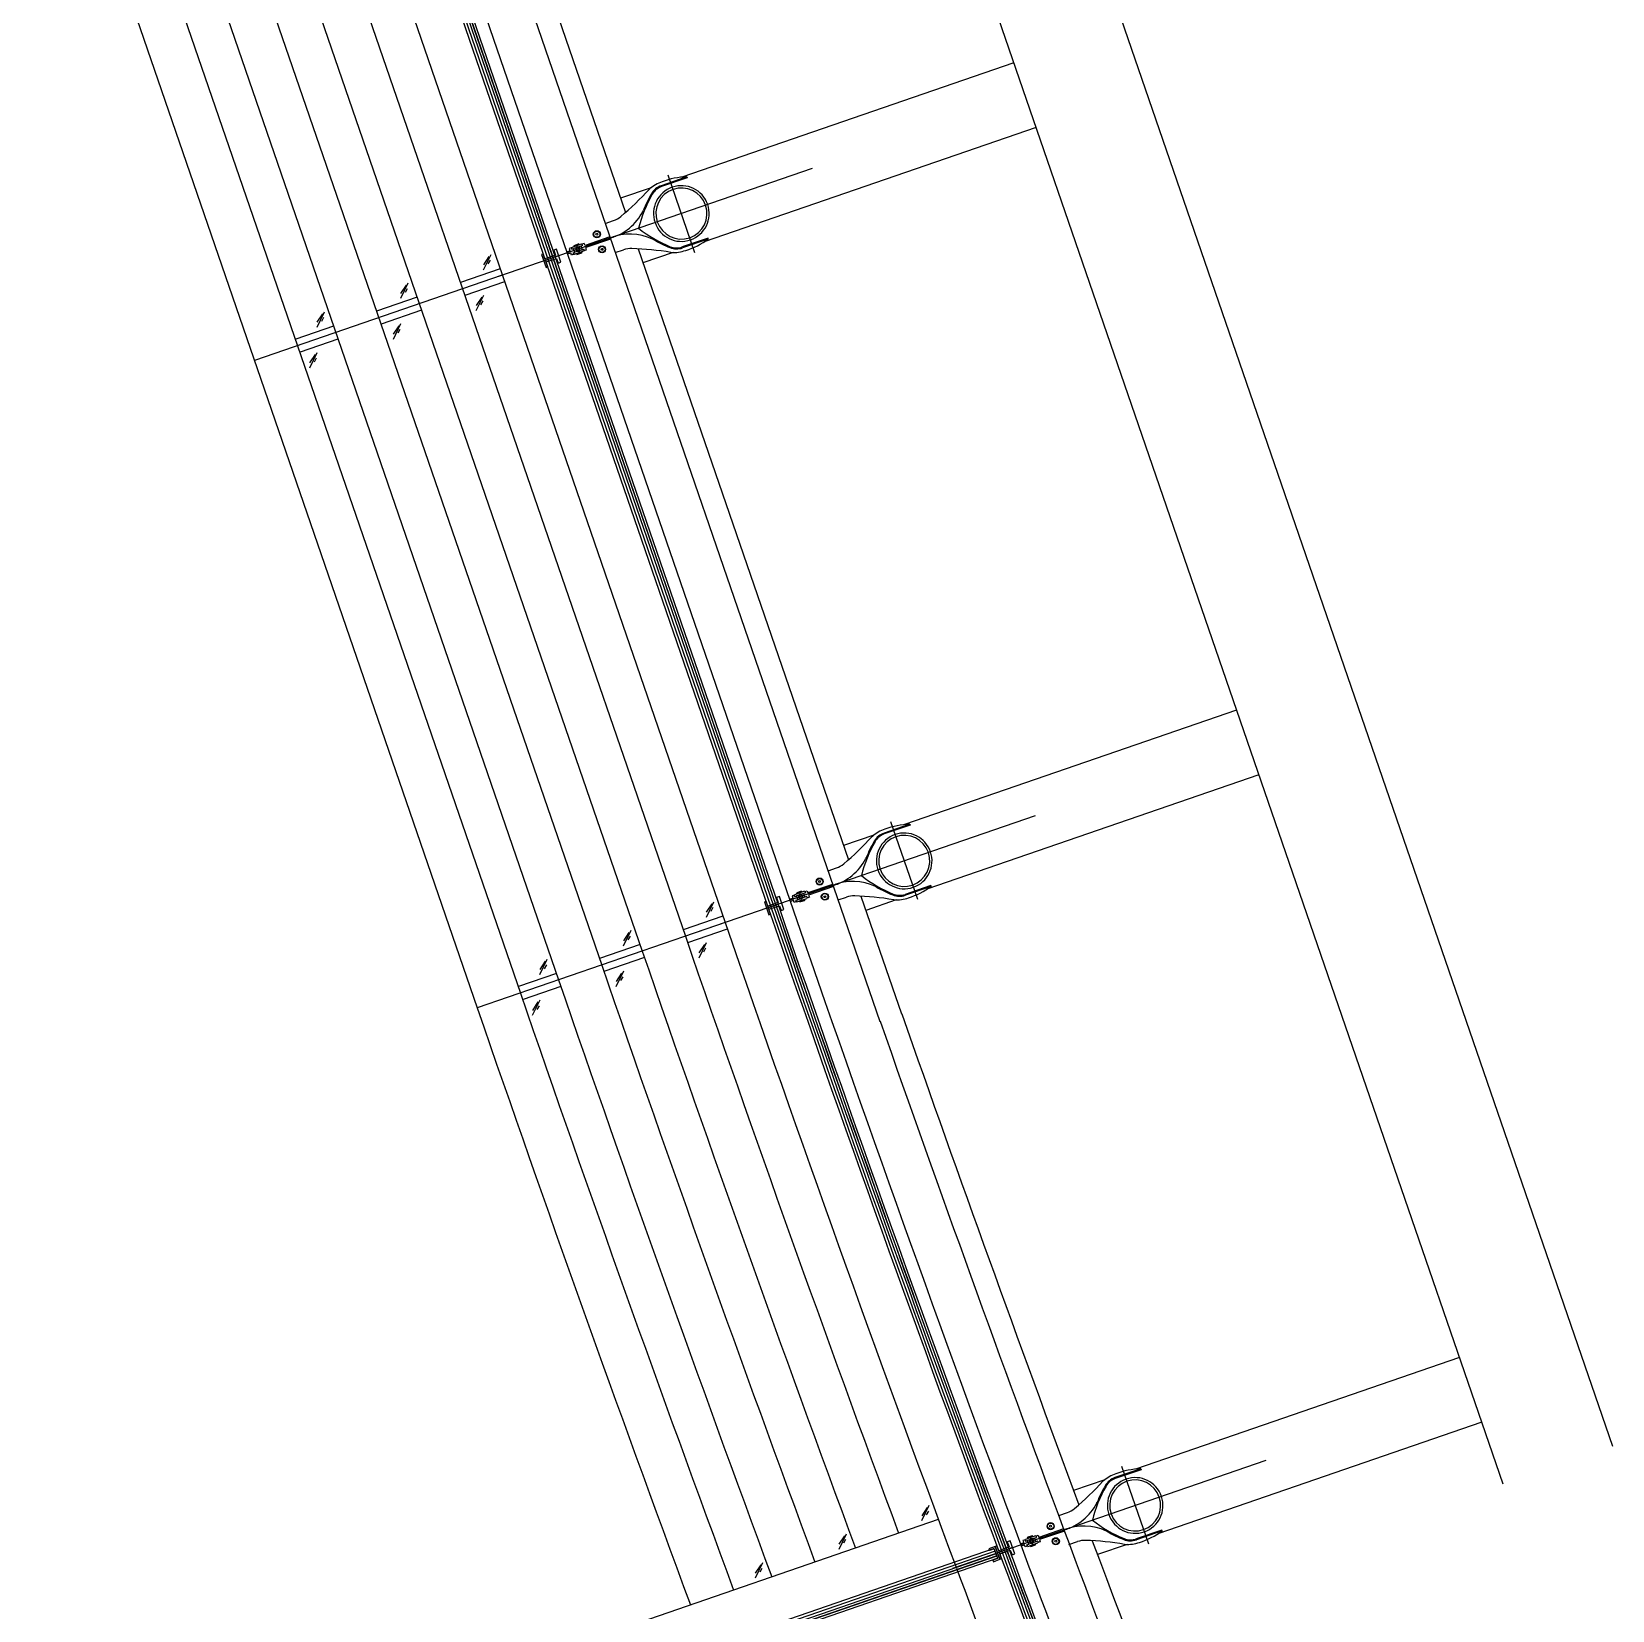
# Model space of a CAD drawing. Extents: x 809487 to 809680, y 818779 to 819225.
# Drawn here: x 809519.67 to 809526.6, y 818985.61 to 818992.53 of the extents above; entities that cross this region are included whole.
import ezdxf

# ---------------------------------------------------------------- set-up
doc = ezdxf.new("R2010")
doc.units = 0
for name, color, linetype in [('MAJ214__', 7, 'Continuous'), ('MAJ270__', 7, 'Continuous'), ('MAJ292__', 7, 'Continuous')]:
    doc.layers.add(name, color=color, linetype=linetype)

msp = doc.modelspace()

# ---------------------------------------------------------------- linework, layer by layer
at = {"layer": 'MAJ214__'}
for p, q in [((809521.0378, 818994.3969), (809522.9912, 818988.7238)), ((809522.202, 818991.6302), (809522.0933, 818991.5928)), ((809522.2053, 818991.6208), (809522.0966, 818991.5834)), ((809522.0129, 818991.5651), (809522.0271, 818991.57)), ((809522.0162, 818991.5557), (809522.0304, 818991.5606)), ((809522.0343, 818991.5831), (809522.0239, 818991.5795)), ((809522.0239, 818991.5795), (809522.0271, 818991.57)), ((809522.0336, 818991.5511), (809522.0304, 818991.5606)), ((809522.0441, 818991.5547), (809522.0336, 818991.5511)), ((809522.0346, 818991.5845), (809522.0785, 818991.5996)), ((809522.0359, 818991.577), (809522.0435, 818991.5796)), ((809522.0743, 818991.5902), (809522.0435, 818991.5796)), ((809522.0661, 818991.5996), (809522.0444, 818991.5921)), ((809522.045, 818991.5934), (809522.0444, 818991.5921)), ((809522.0444, 818991.5921), (809522.0454, 818991.5893)), ((809522.045, 818991.5934), (809522.0649, 818991.6002)), ((809522.0671, 818991.5967), (809522.0454, 818991.5893)), ((809522.0477, 818991.5901), (809522.0474, 818991.5894)), ((809522.0476, 818991.589), (809522.0474, 818991.5894)), ((809522.08, 818991.5737), (809522.0492, 818991.5631)), ((809522.0566, 818991.5566), (809522.0783, 818991.5641)), ((809522.0566, 818991.5566), (809522.0576, 818991.5538)), ((809522.0576, 818991.5538), (809522.0793, 818991.5613)), ((809522.0588, 818991.5532), (809522.0576, 818991.5538)), ((809522.0585, 818991.5573), (809522.0582, 818991.5582)), ((809522.0787, 818991.56), (809522.0588, 818991.5532)), ((809522.0647, 818991.5959), (809522.0654, 818991.5956)), ((809522.0649, 818991.6002), (809522.0661, 818991.5996)), ((809522.0655, 818991.5951), (809522.0654, 818991.5956)), ((809522.0661, 818991.5996), (809522.0671, 818991.5967)), ((809522.0821, 818991.5929), (809522.0745, 818991.5903)), ((809522.0764, 818991.5635), (809522.0761, 818991.5644)), ((809522.0783, 818991.5641), (809522.0793, 818991.5613)), ((809522.0787, 818991.56), (809522.0793, 818991.5613)), ((809522.09, 818991.6023), (809522.0796, 818991.5987)), ((809522.0802, 818991.5737), (809522.0878, 818991.5764)), ((809522.0894, 818991.5703), (809522.0998, 818991.5739)), ((809522.0933, 818991.5928), (809522.09, 818991.6023)), ((809522.0998, 818991.5739), (809522.0966, 818991.5834)), ((809523.0211, 818988.7555), (809523.0428, 818988.763)), ((809523.0415, 818988.7636), (809523.0217, 818988.7568)), ((809523.0415, 818988.7636), (809523.0428, 818988.763)), ((809523.0438, 818988.7602), (809523.0428, 818988.763)), ((809523.0563, 818988.7621), (809523.0667, 818988.7657)), ((809523.0667, 818988.7657), (809523.07, 818988.7562)), ((809523.1787, 818988.7937), (809523.07, 818988.7562)), ((809523.182, 818988.7842), (809523.0732, 818988.7468)), ((809522.9896, 818988.7286), (809523.0038, 818988.7335)), ((809522.9929, 818988.7191), (809523.0071, 818988.724)), ((809523.011, 818988.7465), (809523.0006, 818988.7429)), ((809523.0006, 818988.7429), (809523.0038, 818988.7335)), ((809523.0103, 818988.7146), (809523.0071, 818988.724)), ((809523.0207, 818988.7181), (809523.0103, 818988.7146)), ((809523.0183, 818988.7239), (809523.0259, 818988.7265)), ((809523.051, 818988.7537), (809523.0202, 818988.7431)), ((809523.0217, 818988.7568), (809523.0211, 818988.7555)), ((809523.022, 818988.7527), (809523.0211, 818988.7555)), ((809523.0218, 818988.7172), (809523.0658, 818988.7323)), ((809523.022, 818988.7527), (809523.0438, 818988.7602)), ((809523.0239, 818988.7533), (809523.0243, 818988.7524)), ((809523.0567, 818988.7371), (809523.0259, 818988.7265)), ((809523.055, 818988.7276), (809523.0333, 818988.7201)), ((809523.0343, 818988.7172), (809523.0333, 818988.7201)), ((809523.056, 818988.7247), (809523.0343, 818988.7172)), ((809523.0355, 818988.7166), (809523.0343, 818988.7172)), ((809523.0348, 818988.7217), (809523.035, 818988.7212)), ((809523.0356, 818988.7209), (809523.035, 818988.7212)), ((809523.0355, 818988.7166), (809523.0554, 818988.7235)), ((809523.0419, 818988.7595), (809523.0422, 818988.7586)), ((809523.0512, 818988.7537), (809523.0588, 818988.7563)), ((809523.0527, 818988.7268), (809523.053, 818988.7274)), ((809523.0528, 818988.7279), (809523.053, 818988.7274)), ((809523.056, 818988.7247), (809523.055, 818988.7276)), ((809523.0554, 818988.7235), (809523.056, 818988.7247)), ((809523.0644, 818988.7398), (809523.0569, 818988.7372)), ((809523.0765, 818988.7373), (809523.0661, 818988.7338)), ((809523.0732, 818988.7468), (809523.0765, 818988.7373)), ((809524.0233, 818985.9222), (809524.0129, 818985.9186)), ((809524.0634, 818985.9294), (809524.0326, 818985.9188)), ((809524.0334, 818985.9313), (809524.0552, 818985.9387)), ((809524.034, 818985.9325), (809524.0334, 818985.9313)), ((809524.0344, 818985.9284), (809524.0334, 818985.9313)), ((809524.0539, 818985.9394), (809524.034, 818985.9325)), ((809524.0344, 818985.9284), (809524.0562, 818985.9359)), ((809524.0363, 818985.9291), (809524.0366, 818985.9281)), ((809524.0539, 818985.9394), (809524.0552, 818985.9387)), ((809524.0543, 818985.9353), (809524.0546, 818985.9343)), ((809524.0562, 818985.9359), (809524.0552, 818985.9387)), ((809524.0635, 818985.9294), (809524.0711, 818985.9321)), ((809524.0687, 818985.9378), (809524.0791, 818985.9414)), ((809524.0791, 818985.9414), (809524.0823, 818985.932)), ((809524.1911, 818985.9694), (809524.0823, 818985.932)), ((809524.1943, 818985.96), (809524.0856, 818985.9225)), ((809524.0856, 818985.9225), (809524.0889, 818985.9131)), ((809524.002, 818985.9043), (809524.0162, 818985.9092)), ((809524.0052, 818985.8948), (809524.0194, 818985.8997)), ((809524.0129, 818985.9186), (809524.0162, 818985.9092)), ((809524.0227, 818985.8903), (809524.0194, 818985.8997)), ((809524.0331, 818985.8939), (809524.0227, 818985.8903)), ((809524.0307, 818985.8996), (809524.0383, 818985.9023)), ((809524.0342, 818985.8929), (809524.0782, 818985.9081)), ((809524.0691, 818985.9128), (809524.0383, 818985.9023)), ((809524.0674, 818985.9033), (809524.0456, 818985.8958)), ((809524.0466, 818985.893), (809524.0456, 818985.8958)), ((809524.0684, 818985.9004), (809524.0466, 818985.893)), ((809524.0479, 818985.8923), (809524.0466, 818985.893)), ((809524.0472, 818985.8974), (809524.0474, 818985.8969)), ((809524.048, 818985.8966), (809524.0474, 818985.8969)), ((809524.0479, 818985.8923), (809524.0677, 818985.8992)), ((809524.065, 818985.9025), (809524.0653, 818985.9031)), ((809524.0652, 818985.9036), (809524.0653, 818985.9031)), ((809524.0684, 818985.9004), (809524.0674, 818985.9033)), ((809524.0677, 818985.8992), (809524.0684, 818985.9004)), ((809524.0768, 818985.9155), (809524.0692, 818985.9129)), ((809524.0889, 818985.9131), (809524.0785, 818985.9095))]:
    msp.add_line(p, q, dxfattribs=at)
for points in [[(809522.5399, 818991.8937), (809522.4271, 818991.8548)], [(809522.6337, 818991.6212), (809522.5209, 818991.5824)], [(809522.0891, 818991.5689), (809522.0451, 818991.5538)], [(809523.5166, 818989.0571), (809523.4038, 818989.0183)], [(809523.0552, 818988.7631), (809523.0113, 818988.7479)], [(809523.6104, 818988.7846), (809523.4976, 818988.7458)], [(809524.5289, 818986.2329), (809524.4161, 818986.194)], [(809524.0676, 818985.9388), (809524.0236, 818985.9236)], [(809524.6228, 818985.9604), (809524.51, 818985.9215)]]:
    msp.add_lwpolyline(points, dxfattribs=at)
for centre, radius in [((809522.145, 818991.6423), 0.0155), ((809522.145, 818991.6423), 0.0135), ((809522.145, 818991.6423), 0.0042), ((809522.1678, 818991.5761), 0.0155), ((809522.1678, 818991.5761), 0.0135), ((809522.1678, 818991.5761), 0.0042), ((809523.1217, 818988.8058), 0.0155), ((809523.1217, 818988.8058), 0.0135), ((809523.1217, 818988.8058), 0.0042), ((809523.1445, 818988.7396), 0.0155), ((809523.1445, 818988.7396), 0.0135), ((809523.1445, 818988.7396), 0.0042), ((809524.134, 818985.9815), 0.0155), ((809524.134, 818985.9815), 0.0135), ((809524.134, 818985.9815), 0.0042), ((809524.1568, 818985.9153), 0.0155), ((809524.1568, 818985.9153), 0.0135), ((809524.1568, 818985.9153), 0.0042)]:
    msp.add_circle(centre, radius, dxfattribs=at)
for centre, radius, start, end in [((809522.8752, 818991.5358), 0.567, 149.96236, 158.10407), ((809522.4529, 818991.7799), 0.0792, 109, 149.96236), ((809522.1413, 818991.8476), 0.2307, 285.67731, 333.23123), ((809522.3305, 818991.7547), 0.02, 326.67541, 338.10407), ((809522.2912, 818991.4121), 0.2307, 64.76877, 112.32268), ((809522.2912, 818991.4121), 0.2307, 105.67731, 112.32268), ((809522.1413, 818991.8476), 0.2307, 285.67731, 292.32268), ((809522.3831, 818991.6018), 0.02, 59.89592, 71.32459), ((809522.6776, 818992.1097), 0.567, 239.89592, 248.03764), ((809522.0618, 818991.5767), 0.0095, 145.18264, 199.00008), ((809522.0618, 818991.5767), 0.0095, 199.00008, 252.81736), ((809522.0618, 818991.5767), 0.006, 18.99986, 199.00013), ((809522.0618, 818991.5767), 0.006, 199.00013, 18.99986), ((809522.0618, 818991.5767), 0.0109, 101.1265, 116.87349), ((809522.0618, 818991.5767), 0.0109, 281.1265, 296.87349), ((809522.0618, 818991.5767), 0.0095, 18.99991, 71.30512), ((809522.0618, 818991.5767), 0.0095, 326.69488, 18.99991), ((809522.4951, 818991.6573), 0.0792, 248.03764, 289), ((809523.8519, 818988.6992), 0.567, 149.96236, 158.10407), ((809523.4296, 818988.9434), 0.0792, 109, 149.96236), ((809523.118, 818989.011), 0.2307, 285.67731, 333.23123), ((809523.3072, 818988.9181), 0.02, 326.67541, 338.10407), ((809523.2679, 818988.5756), 0.2307, 64.76877, 112.32268), ((809523.118, 818989.011), 0.2307, 285.67731, 292.32268), ((809523.2679, 818988.5756), 0.2307, 105.67731, 112.32268), ((809523.3598, 818988.7653), 0.02, 59.89592, 71.32459), ((809523.6543, 818989.2731), 0.567, 239.89592, 248.03764), ((809636.3589, 819027.7595), 119.9, 198.999999, 200.433737), ((809523.0385, 818988.7401), 0.0095, 145.18264, 198.99991), ((809523.0385, 818988.7401), 0.0095, 198.99991, 252.81736), ((809523.0385, 818988.7401), 0.006, 19.00013, 198.99986), ((809523.0385, 818988.7401), 0.006, 198.99986, 19.00013), ((809523.0385, 818988.7401), 0.0109, 101.1265, 116.87349), ((809523.0385, 818988.7401), 0.0109, 281.1265, 296.87349), ((809523.0385, 818988.7401), 0.0095, 19.00008, 71.30512), ((809523.0385, 818988.7401), 0.0095, 326.69488, 19.00008), ((809523.4718, 818988.8207), 0.0792, 248.03764, 289), ((809524.8642, 818985.8749), 0.567, 149.96236, 158.10407), ((809524.4419, 818986.1191), 0.0792, 109, 149.96236), ((809524.1303, 818986.1867), 0.2307, 285.67731, 333.23123), ((809524.3195, 818986.0938), 0.02, 326.67541, 338.10407), ((809524.0509, 818985.9159), 0.0095, 145.18264, 198.99991), ((809524.0509, 818985.9159), 0.006, 19.00013, 198.99986), ((809524.0509, 818985.9159), 0.0109, 101.1265, 116.87349), ((809524.0509, 818985.9159), 0.0095, 19.00008, 71.30512), ((809524.2803, 818985.7513), 0.2307, 64.76877, 112.32268), ((809524.1303, 818986.1867), 0.2307, 285.67731, 292.32268), ((809524.2803, 818985.7513), 0.2307, 105.67731, 112.32268), ((809524.3722, 818985.941), 0.02, 59.89592, 71.32459), ((809524.6666, 818986.4488), 0.567, 239.89592, 248.03764), ((809524.4842, 818985.9964), 0.0792, 248.03764, 289), ((809636.3589, 819027.7595), 119.9, 200.433737, 202.000107), ((809524.0509, 818985.9159), 0.0095, 198.99991, 252.81736), ((809524.0509, 818985.9159), 0.006, 198.99986, 19.00013), ((809524.0509, 818985.9159), 0.0109, 281.1265, 296.87349), ((809524.0509, 818985.9159), 0.0095, 326.69488, 19.00008)]:
    msp.add_arc(centre, radius, start, end, dxfattribs=at)
for points, degree in [([(809522.0346, 818991.5845), (809522.0345, 818991.5845), (809522.0345, 818991.5845), (809522.0344, 818991.5844), (809522.0344, 818991.5844), (809522.0344, 818991.5843), (809522.0344, 818991.5843), (809522.0343, 818991.5842), (809522.0343, 818991.5842), (809522.0343, 818991.5841), (809522.0343, 818991.5841), (809522.0343, 818991.584), (809522.0343, 818991.5839), (809522.0343, 818991.5838), (809522.0343, 818991.5838), (809522.0343, 818991.5837)], 3), ([(809522.0343, 818991.5837), (809522.0343, 818991.5831), (809522.0343, 818991.5825), (809522.0344, 818991.5813), (809522.0344, 818991.5808), (809522.0346, 818991.5797), (809522.0347, 818991.5791), (809522.0349, 818991.5783), (809522.035, 818991.5779), (809522.0351, 818991.5776)], 3), ([(809522.0352, 818991.5774), (809522.0352, 818991.5774), (809522.0352, 818991.5774), (809522.0351, 818991.5775), (809522.0351, 818991.5775), (809522.0351, 818991.5775), (809522.0351, 818991.5776), (809522.0351, 818991.5776)], 3), ([(809522.0352, 818991.5774), (809522.0352, 818991.5774), (809522.0352, 818991.5773), (809522.0352, 818991.5772), (809522.0353, 818991.5772), (809522.0354, 818991.5771), (809522.0355, 818991.577), (809522.0356, 818991.577), (809522.0357, 818991.577), (809522.0358, 818991.577), (809522.0359, 818991.577), (809522.0359, 818991.577), (809522.0359, 818991.577), (809522.0359, 818991.577)], 3), ([(809522.0416, 818991.5605), (809522.0416, 818991.5605), (809522.0416, 818991.5605), (809522.0416, 818991.5605), (809522.0416, 818991.5604), (809522.0415, 818991.5604), (809522.0415, 818991.5604), (809522.0414, 818991.5603), (809522.0413, 818991.5602), (809522.0412, 818991.5601), (809522.0412, 818991.56), (809522.0412, 818991.5599), (809522.0412, 818991.5598), (809522.0413, 818991.5597)], 3), ([(809522.0413, 818991.5595), (809522.0413, 818991.5595), (809522.0413, 818991.5596), (809522.0413, 818991.5596), (809522.0413, 818991.5596), (809522.0413, 818991.5597), (809522.0413, 818991.5597), (809522.0413, 818991.5597)], 3), ([(809522.0413, 818991.5595), (809522.0415, 818991.5592), (809522.0416, 818991.5589), (809522.042, 818991.5581), (809522.0422, 818991.5576), (809522.0428, 818991.5566), (809522.0431, 818991.5561), (809522.0437, 818991.5551), (809522.0441, 818991.5546), (809522.0445, 818991.5542)], 3), ([(809522.0416, 818991.5605), (809522.0423, 818991.5607), (809522.0429, 818991.5609), (809522.0445, 818991.5615), (809522.0455, 818991.5618), (809522.047, 818991.5623), (809522.0476, 818991.5625), (809522.0486, 818991.5629), (809522.0489, 818991.563), (809522.0492, 818991.5631)], 3), ([(809522.0416, 818991.5605), (809522.0425, 818991.5608), (809522.0434, 818991.5611), (809522.0443, 818991.5614), (809522.0455, 818991.5618), (809522.0468, 818991.5623), (809522.0481, 818991.5627), (809522.0485, 818991.5628), (809522.0488, 818991.563), (809522.0492, 818991.5631)], 3), ([(809522.0454, 818991.571), (809522.0451, 818991.572), (809522.0448, 818991.5731), (809522.0443, 818991.5752), (809522.0441, 818991.5763), (809522.0439, 818991.5778), (809522.0438, 818991.5783), (809522.0437, 818991.579), (809522.0437, 818991.5793), (809522.0436, 818991.5795), (809522.0435, 818991.5796), (809522.0435, 818991.5796)], 3), ([(809522.0445, 818991.5542), (809522.0445, 818991.5541), (809522.0445, 818991.5541), (809522.0446, 818991.554), (809522.0447, 818991.554), (809522.0447, 818991.5539), (809522.0447, 818991.5539), (809522.0448, 818991.5538), (809522.0448, 818991.5538), (809522.0449, 818991.5538), (809522.0449, 818991.5538), (809522.045, 818991.5538), (809522.045, 818991.5537), (809522.0451, 818991.5537), (809522.0451, 818991.5537), (809522.0451, 818991.5538)], 3), ([(809522.0492, 818991.5631), (809522.0492, 818991.5631), (809522.0492, 818991.5631), (809522.0492, 818991.5633), (809522.0491, 818991.5635), (809522.0488, 818991.564), (809522.0486, 818991.5643), (809522.048, 818991.5654), (809522.0475, 818991.5663), (809522.0465, 818991.5684), (809522.046, 818991.5695), (809522.0455, 818991.5708), (809522.0454, 818991.5709), (809522.0454, 818991.571)], 3), ([(809522.0539, 818991.5819), (809522.054, 818991.5821), (809522.0541, 818991.5823), (809522.0544, 818991.5826), (809522.0545, 818991.5828), (809522.0546, 818991.583), (809522.0547, 818991.5831), (809522.0547, 818991.5832), (809522.0547, 818991.5832), (809522.0548, 818991.5832)], 3), ([(809522.0548, 818991.5832), (809522.0558, 818991.5847), (809522.0569, 818991.5865)], 2), ([(809522.0603, 818991.5672), (809522.0603, 818991.5672), (809522.0602, 818991.5672), (809522.0601, 818991.5672), (809522.0601, 818991.5673), (809522.0598, 818991.5674), (809522.0596, 818991.5674), (809522.0592, 818991.5676), (809522.059, 818991.5676), (809522.0588, 818991.5677)], 3), ([(809522.0597, 818991.5874), (809522.0617, 818991.5868), (809522.0634, 818991.5862)], 2), ([(809522.064, 818991.5659), (809522.062, 818991.5666), (809522.0603, 818991.5672)], 2), ([(809522.0634, 818991.5862), (809522.0634, 818991.5862), (809522.0635, 818991.5862), (809522.0635, 818991.5861), (809522.0636, 818991.5861), (809522.0639, 818991.586), (809522.0641, 818991.586), (809522.0645, 818991.5858), (809522.0647, 818991.5858), (809522.0649, 818991.5857)], 3), ([(809522.0689, 818991.5702), (809522.0679, 818991.5686), (809522.0668, 818991.5669)], 2), ([(809522.0698, 818991.5715), (809522.0697, 818991.5713), (809522.0696, 818991.5711), (809522.0693, 818991.5708), (809522.0692, 818991.5706), (809522.0691, 818991.5704), (809522.069, 818991.5703), (809522.0689, 818991.5702), (809522.0689, 818991.5702), (809522.0689, 818991.5702)], 3), ([(809522.0745, 818991.5903), (809522.0744, 818991.5903), (809522.0744, 818991.5903), (809522.0743, 818991.5902)], 2), ([(809522.0745, 818991.5903), (809522.0745, 818991.5903), (809522.0745, 818991.5903), (809522.0745, 818991.5901), (809522.0746, 818991.5899), (809522.0748, 818991.5894), (809522.075, 818991.589), (809522.0757, 818991.5879), (809522.0762, 818991.5871), (809522.0772, 818991.585), (809522.0777, 818991.5839), (809522.0782, 818991.5826), (809522.0782, 818991.5825), (809522.0783, 818991.5823)], 3), ([(809522.0783, 818991.5823), (809522.0786, 818991.5813), (809522.0789, 818991.5803), (809522.0794, 818991.5782), (809522.0795, 818991.5771), (809522.0798, 818991.5756), (809522.0798, 818991.5751), (809522.08, 818991.5744), (809522.08, 818991.5741), (809522.0801, 818991.5739), (809522.0801, 818991.5738), (809522.0802, 818991.5737)], 3), ([(809522.0792, 818991.5992), (809522.0792, 818991.5993), (809522.0791, 818991.5993), (809522.0791, 818991.5994), (809522.079, 818991.5994), (809522.079, 818991.5995), (809522.0789, 818991.5995), (809522.0789, 818991.5995), (809522.0789, 818991.5995), (809522.0788, 818991.5996), (809522.0788, 818991.5996), (809522.0787, 818991.5996), (809522.0787, 818991.5996), (809522.0786, 818991.5996), (809522.0786, 818991.5996), (809522.0785, 818991.5996)], 3), ([(809522.0824, 818991.5939), (809522.0822, 818991.5942), (809522.0821, 818991.5945), (809522.0817, 818991.5953), (809522.0815, 818991.5958), (809522.0809, 818991.5968), (809522.0806, 818991.5973), (809522.08, 818991.5983), (809522.0796, 818991.5987), (809522.0792, 818991.5992)], 3), ([(809522.08, 818991.5737), (809522.0801, 818991.5737), (809522.0801, 818991.5737), (809522.0802, 818991.5737)], 2), ([(809522.08, 818991.5737), (809522.0801, 818991.5737), (809522.0801, 818991.5737), (809522.0802, 818991.5737)], 2), ([(809522.0821, 818991.5929), (809522.0821, 818991.5929), (809522.0821, 818991.5929), (809522.0821, 818991.5929), (809522.0821, 818991.5929), (809522.0822, 818991.593), (809522.0822, 818991.593), (809522.0823, 818991.5931), (809522.0824, 818991.5931), (809522.0824, 818991.5933), (809522.0825, 818991.5934), (809522.0825, 818991.5935), (809522.0825, 818991.5936), (809522.0824, 818991.5937)], 3), ([(809522.0824, 818991.5939), (809522.0824, 818991.5938), (809522.0824, 818991.5938), (809522.0824, 818991.5938), (809522.0824, 818991.5937), (809522.0824, 818991.5937), (809522.0824, 818991.5937), (809522.0824, 818991.5937)], 3), ([(809522.0885, 818991.576), (809522.0885, 818991.576), (809522.0885, 818991.576), (809522.0884, 818991.5761), (809522.0884, 818991.5762), (809522.0883, 818991.5763), (809522.0882, 818991.5763), (809522.0881, 818991.5764), (809522.088, 818991.5764), (809522.0879, 818991.5764), (809522.0878, 818991.5764), (809522.0878, 818991.5764), (809522.0878, 818991.5764), (809522.0878, 818991.5764)], 3), ([(809522.0885, 818991.576), (809522.0885, 818991.576), (809522.0885, 818991.576), (809522.0885, 818991.5759), (809522.0885, 818991.5759), (809522.0886, 818991.5758), (809522.0886, 818991.5758), (809522.0886, 818991.5758)], 3), ([(809522.0894, 818991.5696), (809522.0894, 818991.5702), (809522.0894, 818991.5708), (809522.0893, 818991.572), (809522.0892, 818991.5726), (809522.0891, 818991.5737), (809522.089, 818991.5743), (809522.0888, 818991.5751), (809522.0887, 818991.5755), (809522.0886, 818991.5758)], 3), ([(809523.0559, 818988.7627), (809523.0563, 818988.7622), (809523.0567, 818988.7617), (809523.0573, 818988.7607), (809523.0576, 818988.7602), (809523.0582, 818988.7592), (809523.0584, 818988.7587), (809523.0588, 818988.7579), (809523.0589, 818988.7576), (809523.0591, 818988.7573)], 3), ([(809523.011, 818988.7472), (809523.011, 818988.7473), (809523.011, 818988.7473), (809523.011, 818988.7474), (809523.011, 818988.7475), (809523.011, 818988.7475), (809523.011, 818988.7476), (809523.011, 818988.7476), (809523.0111, 818988.7477), (809523.0111, 818988.7477), (809523.0111, 818988.7478), (809523.0111, 818988.7478), (809523.0112, 818988.7478), (809523.0112, 818988.7479), (809523.0112, 818988.7479), (809523.0113, 818988.7479)], 3), ([(809523.0118, 818988.741), (809523.0117, 818988.7414), (809523.0116, 818988.7417), (809523.0114, 818988.7426), (809523.0113, 818988.7431), (809523.0111, 818988.7442), (809523.0111, 818988.7448), (809523.011, 818988.746), (809523.011, 818988.7466), (809523.011, 818988.7472)], 3), ([(809523.0118, 818988.741), (809523.0118, 818988.741), (809523.0118, 818988.741), (809523.0118, 818988.7409), (809523.0118, 818988.7409), (809523.0119, 818988.7409), (809523.0119, 818988.7409), (809523.0119, 818988.7408)], 3), ([(809523.0126, 818988.7405), (809523.0126, 818988.7405), (809523.0126, 818988.7405), (809523.0126, 818988.7405), (809523.0126, 818988.7404), (809523.0125, 818988.7404), (809523.0124, 818988.7404), (809523.0123, 818988.7404), (809523.0122, 818988.7405), (809523.0121, 818988.7405), (809523.012, 818988.7406), (809523.0119, 818988.7407), (809523.0119, 818988.7408), (809523.0119, 818988.7408)], 3), ([(809523.0126, 818988.7405), (809523.0133, 818988.7407), (809523.0139, 818988.7409), (809523.0155, 818988.7415), (809523.0165, 818988.7418), (809523.018, 818988.7423), (809523.0186, 818988.7425), (809523.0196, 818988.7428), (809523.0199, 818988.743), (809523.0202, 818988.7431)], 3), ([(809523.0126, 818988.7405), (809523.0135, 818988.7408), (809523.0144, 818988.7411), (809523.0153, 818988.7414), (809523.0165, 818988.7418), (809523.0178, 818988.7422), (809523.0191, 818988.7427), (809523.0195, 818988.7428), (809523.0198, 818988.7429), (809523.0202, 818988.7431)], 3), ([(809523.018, 818988.7232), (809523.0179, 818988.7232), (809523.0179, 818988.7232), (809523.0179, 818988.7233), (809523.0179, 818988.7234), (809523.018, 818988.7236), (809523.018, 818988.7236), (809523.0181, 818988.7237), (809523.0181, 818988.7238), (809523.0182, 818988.7239), (809523.0183, 818988.7239), (809523.0183, 818988.7239), (809523.0183, 818988.7239), (809523.0183, 818988.7239)], 3), ([(809523.018, 818988.7232), (809523.018, 818988.7231), (809523.018, 818988.7231), (809523.018, 818988.7231), (809523.018, 818988.7231), (809523.018, 818988.723), (809523.018, 818988.723), (809523.018, 818988.723)], 3), ([(809523.0212, 818988.7176), (809523.0208, 818988.7181), (809523.0204, 818988.7186), (809523.0198, 818988.7196), (809523.0195, 818988.72), (809523.0189, 818988.721), (809523.0187, 818988.7215), (809523.0183, 818988.7223), (809523.0181, 818988.7226), (809523.018, 818988.723)], 3), ([(809523.0202, 818988.7431), (809523.0202, 818988.7431), (809523.0202, 818988.743), (809523.0203, 818988.7429), (809523.0204, 818988.7427), (809523.0205, 818988.7421), (809523.0205, 818988.7417), (809523.0207, 818988.7405), (809523.0209, 818988.7395), (809523.0213, 818988.7372), (809523.0216, 818988.736), (809523.022, 818988.7347), (809523.0221, 818988.7346), (809523.0221, 818988.7345)], 3), ([(809523.0218, 818988.7172), (809523.0218, 818988.7172), (809523.0218, 818988.7172), (809523.0217, 818988.7172), (809523.0217, 818988.7172), (809523.0216, 818988.7172), (809523.0216, 818988.7173), (809523.0215, 818988.7173), (809523.0215, 818988.7173), (809523.0214, 818988.7174), (809523.0214, 818988.7174), (809523.0213, 818988.7174), (809523.0213, 818988.7175), (809523.0212, 818988.7175), (809523.0212, 818988.7176), (809523.0212, 818988.7176)], 3), ([(809523.0221, 818988.7345), (809523.0225, 818988.7335), (809523.0229, 818988.7325), (809523.0238, 818988.7305), (809523.0243, 818988.7296), (809523.0251, 818988.7283), (809523.0254, 818988.7278), (809523.0257, 818988.7271), (809523.0258, 818988.7269), (809523.0259, 818988.7267), (809523.0259, 818988.7266), (809523.0259, 818988.7265)], 3), ([(809523.0315, 818988.7467), (809523.0314, 818988.7466), (809523.0314, 818988.7466), (809523.0314, 818988.7465), (809523.0313, 818988.7465), (809523.0312, 818988.7462), (809523.0311, 818988.7461), (809523.0308, 818988.7457), (809523.0307, 818988.7455), (809523.0306, 818988.7453)], 3), ([(809523.0336, 818988.7499), (809523.0325, 818988.7482), (809523.0315, 818988.7467)], 2), ([(809523.0355, 818988.7311), (809523.0357, 818988.7311), (809523.0359, 818988.731), (809523.0363, 818988.7309), (809523.0365, 818988.7308), (809523.0367, 818988.7307), (809523.0368, 818988.7307), (809523.0369, 818988.7306), (809523.037, 818988.7306), (809523.037, 818988.7306)], 3), ([(809523.0401, 818988.7496), (809523.0384, 818988.7502), (809523.0364, 818988.7509)], 2), ([(809523.037, 818988.7306), (809523.0387, 818988.73), (809523.0407, 818988.7294)], 2), ([(809523.0416, 818988.7491), (809523.0414, 818988.7492), (809523.0412, 818988.7493), (809523.0408, 818988.7494), (809523.0406, 818988.7495), (809523.0403, 818988.7496), (809523.0402, 818988.7496), (809523.0401, 818988.7496), (809523.0401, 818988.7496), (809523.0401, 818988.7496)], 3), ([(809523.0435, 818988.7304), (809523.0446, 818988.7321), (809523.0456, 818988.7336)], 2), ([(809523.0456, 818988.7336), (809523.0456, 818988.7336), (809523.0456, 818988.7336), (809523.0457, 818988.7337), (809523.0458, 818988.7338), (809523.0459, 818988.734), (809523.046, 818988.7342), (809523.0462, 818988.7346), (809523.0464, 818988.7347), (809523.0465, 818988.7349)], 3), ([(809523.051, 818988.7537), (809523.0511, 818988.7537), (809523.0511, 818988.7537), (809523.0512, 818988.7537)], 2), ([(809523.051, 818988.7537), (809523.0511, 818988.7537), (809523.0511, 818988.7537), (809523.0512, 818988.7537)], 2), ([(809523.055, 818988.7458), (809523.0546, 818988.7468), (809523.0542, 818988.7478), (809523.0533, 818988.7498), (809523.0528, 818988.7507), (809523.052, 818988.752), (809523.0517, 818988.7525), (809523.0514, 818988.7531), (809523.0513, 818988.7534), (809523.0512, 818988.7536), (809523.0512, 818988.7537), (809523.0512, 818988.7537)], 3), ([(809523.0569, 818988.7372), (809523.0568, 818988.7372), (809523.0568, 818988.7372), (809523.0568, 818988.7374), (809523.0567, 818988.7376), (809523.0566, 818988.7381), (809523.0565, 818988.7385), (809523.0564, 818988.7398), (809523.0562, 818988.7408), (809523.0558, 818988.7431), (809523.0555, 818988.7443), (809523.0551, 818988.7456), (809523.055, 818988.7457), (809523.055, 818988.7458)], 3), ([(809523.0569, 818988.7372), (809523.0568, 818988.7372), (809523.0568, 818988.7371), (809523.0567, 818988.7371)], 2), ([(809523.0591, 818988.7571), (809523.0591, 818988.7571), (809523.0591, 818988.757), (809523.0592, 818988.7569), (809523.0592, 818988.7569), (809523.0591, 818988.7567), (809523.0591, 818988.7566), (809523.059, 818988.7565), (809523.059, 818988.7565), (809523.0589, 818988.7564), (809523.0588, 818988.7564), (809523.0588, 818988.7563), (809523.0588, 818988.7563), (809523.0588, 818988.7563)], 3), ([(809523.0591, 818988.7571), (809523.0591, 818988.7571), (809523.0591, 818988.7571), (809523.0591, 818988.7572), (809523.0591, 818988.7572), (809523.0591, 818988.7573), (809523.0591, 818988.7573), (809523.0591, 818988.7573)], 3), ([(809523.0644, 818988.7398), (809523.0644, 818988.7398), (809523.0644, 818988.7398), (809523.0645, 818988.7398), (809523.0645, 818988.7398), (809523.0646, 818988.7398), (809523.0646, 818988.7398), (809523.0648, 818988.7398), (809523.0648, 818988.7398), (809523.065, 818988.7397), (809523.065, 818988.7397), (809523.0651, 818988.7396), (809523.0652, 818988.7395), (809523.0652, 818988.7394)], 3), ([(809523.0653, 818988.7392), (809523.0653, 818988.7393), (809523.0653, 818988.7393), (809523.0652, 818988.7393), (809523.0652, 818988.7394), (809523.0652, 818988.7394), (809523.0652, 818988.7394), (809523.0652, 818988.7394)], 3), ([(809523.0653, 818988.7392), (809523.0654, 818988.7389), (809523.0655, 818988.7386), (809523.0657, 818988.7377), (809523.0658, 818988.7372), (809523.0659, 818988.736), (809523.066, 818988.7355), (809523.0661, 818988.7343), (809523.0661, 818988.7337), (809523.0661, 818988.7331)], 3), ([(809523.0661, 818988.7331), (809523.0661, 818988.733), (809523.0661, 818988.7329), (809523.0661, 818988.7328), (809523.0661, 818988.7328), (809523.0661, 818988.7327), (809523.0661, 818988.7327), (809523.066, 818988.7326), (809523.066, 818988.7326), (809523.066, 818988.7325), (809523.066, 818988.7325), (809523.0659, 818988.7324), (809523.0659, 818988.7324), (809523.0659, 818988.7324), (809523.0658, 818988.7323), (809523.0658, 818988.7323)], 3), ([(809524.0233, 818985.9229), (809524.0233, 818985.923), (809524.0233, 818985.923), (809524.0233, 818985.9231), (809524.0234, 818985.9232), (809524.0234, 818985.9233), (809524.0234, 818985.9233), (809524.0234, 818985.9234), (809524.0234, 818985.9234), (809524.0234, 818985.9234), (809524.0234, 818985.9235), (809524.0235, 818985.9235), (809524.0235, 818985.9236), (809524.0236, 818985.9236), (809524.0236, 818985.9236), (809524.0236, 818985.9236)], 3), ([(809524.0242, 818985.9168), (809524.0241, 818985.9171), (809524.024, 818985.9174), (809524.0238, 818985.9183), (809524.0237, 818985.9188), (809524.0235, 818985.9199), (809524.0234, 818985.9205), (809524.0233, 818985.9217), (809524.0233, 818985.9223), (809524.0233, 818985.9229)], 3), ([(809524.0438, 818985.9224), (809524.0438, 818985.9224), (809524.0438, 818985.9223), (809524.0437, 818985.9223), (809524.0437, 818985.9222), (809524.0435, 818985.922), (809524.0434, 818985.9218), (809524.0432, 818985.9214), (809524.0431, 818985.9212), (809524.043, 818985.9211)], 3), ([(809524.0459, 818985.9256), (809524.0448, 818985.9239), (809524.0438, 818985.9224)], 2), ([(809524.0525, 818985.9253), (809524.0507, 818985.9259), (809524.0488, 818985.9266)], 2), ([(809524.0539, 818985.9248), (809524.0537, 818985.9249), (809524.0535, 818985.925), (809524.0531, 818985.9251), (809524.0529, 818985.9252), (809524.0527, 818985.9253), (809524.0526, 818985.9253), (809524.0525, 818985.9253), (809524.0525, 818985.9253), (809524.0525, 818985.9253)], 3), ([(809524.0634, 818985.9294), (809524.0634, 818985.9294), (809524.0635, 818985.9294), (809524.0635, 818985.9294)], 2), ([(809524.0634, 818985.9294), (809524.0634, 818985.9294), (809524.0635, 818985.9294), (809524.0635, 818985.9294)], 2), ([(809524.0673, 818985.9215), (809524.067, 818985.9225), (809524.0666, 818985.9235), (809524.0656, 818985.9255), (809524.0651, 818985.9264), (809524.0644, 818985.9277), (809524.0641, 818985.9282), (809524.0637, 818985.9289), (809524.0636, 818985.9291), (809524.0635, 818985.9293), (809524.0635, 818985.9294), (809524.0635, 818985.9294)], 3), ([(809524.0692, 818985.9129), (809524.0692, 818985.9129), (809524.0692, 818985.9129), (809524.0691, 818985.9131), (809524.0691, 818985.9133), (809524.069, 818985.9139), (809524.0689, 818985.9142), (809524.0687, 818985.9155), (809524.0686, 818985.9165), (809524.0681, 818985.9188), (809524.0678, 818985.92), (809524.0674, 818985.9213), (809524.0674, 818985.9214), (809524.0673, 818985.9215)], 3), ([(809524.0683, 818985.9384), (809524.0686, 818985.9379), (809524.069, 818985.9374), (809524.0697, 818985.9364), (809524.07, 818985.9359), (809524.0705, 818985.935), (809524.0708, 818985.9345), (809524.0711, 818985.9337), (809524.0713, 818985.9333), (809524.0714, 818985.933)], 3), ([(809524.0715, 818985.9328), (809524.0715, 818985.9328), (809524.0715, 818985.9328), (809524.0715, 818985.9327), (809524.0715, 818985.9326), (809524.0715, 818985.9324), (809524.0714, 818985.9324), (809524.0714, 818985.9322), (809524.0713, 818985.9322), (809524.0712, 818985.9321), (809524.0712, 818985.9321), (809524.0711, 818985.9321), (809524.0711, 818985.9321), (809524.0711, 818985.9321)], 3), ([(809524.0715, 818985.9328), (809524.0715, 818985.9328), (809524.0715, 818985.9329), (809524.0715, 818985.9329), (809524.0714, 818985.9329), (809524.0714, 818985.933), (809524.0714, 818985.933), (809524.0714, 818985.933)], 3), ([(809524.0242, 818985.9168), (809524.0242, 818985.9167), (809524.0242, 818985.9167), (809524.0242, 818985.9166), (809524.0242, 818985.9166), (809524.0242, 818985.9166), (809524.0242, 818985.9166), (809524.0242, 818985.9166)], 3), ([(809524.025, 818985.9162), (809524.025, 818985.9162), (809524.025, 818985.9162), (809524.0249, 818985.9162), (809524.0249, 818985.9162), (809524.0248, 818985.9162), (809524.0248, 818985.9161), (809524.0247, 818985.9162), (809524.0246, 818985.9162), (809524.0244, 818985.9162), (809524.0244, 818985.9163), (809524.0243, 818985.9164), (809524.0242, 818985.9165), (809524.0242, 818985.9166)], 3), ([(809524.025, 818985.9162), (809524.0256, 818985.9164), (809524.0263, 818985.9166), (809524.0279, 818985.9172), (809524.0288, 818985.9175), (809524.0304, 818985.918), (809524.031, 818985.9182), (809524.0319, 818985.9186), (809524.0322, 818985.9187), (809524.0326, 818985.9188)], 3), ([(809524.025, 818985.9162), (809524.0259, 818985.9165), (809524.0267, 818985.9168), (809524.0276, 818985.9171), (809524.0289, 818985.9175), (809524.0301, 818985.918), (809524.0314, 818985.9184), (809524.0318, 818985.9185), (809524.0322, 818985.9187), (809524.0326, 818985.9188)], 3), ([(809524.0303, 818985.8989), (809524.0303, 818985.8989), (809524.0303, 818985.8989), (809524.0303, 818985.899), (809524.0303, 818985.8991), (809524.0303, 818985.8993), (809524.0303, 818985.8993), (809524.0304, 818985.8995), (809524.0305, 818985.8995), (809524.0306, 818985.8996), (809524.0306, 818985.8996), (809524.0307, 818985.8996), (809524.0307, 818985.8996), (809524.0307, 818985.8996)], 3), ([(809524.0303, 818985.8989), (809524.0303, 818985.8989), (809524.0303, 818985.8988), (809524.0303, 818985.8988), (809524.0303, 818985.8988), (809524.0304, 818985.8987), (809524.0304, 818985.8987), (809524.0304, 818985.8987)], 3), ([(809524.0335, 818985.8933), (809524.0331, 818985.8938), (809524.0328, 818985.8943), (809524.0321, 818985.8953), (809524.0318, 818985.8958), (809524.0313, 818985.8967), (809524.031, 818985.8972), (809524.0306, 818985.898), (809524.0305, 818985.8984), (809524.0304, 818985.8987)], 3), ([(809524.0326, 818985.9188), (809524.0326, 818985.9188), (809524.0326, 818985.9188), (809524.0327, 818985.9186), (809524.0327, 818985.9184), (809524.0328, 818985.9178), (809524.0329, 818985.9175), (809524.0331, 818985.9162), (809524.0332, 818985.9152), (809524.0337, 818985.9129), (809524.034, 818985.9117), (809524.0344, 818985.9104), (809524.0344, 818985.9103), (809524.0345, 818985.9102)], 3), ([(809524.0342, 818985.8929), (809524.0342, 818985.8929), (809524.0341, 818985.8929), (809524.034, 818985.8929), (809524.034, 818985.8929), (809524.0339, 818985.893), (809524.0339, 818985.893), (809524.0338, 818985.893), (809524.0338, 818985.893), (809524.0338, 818985.8931), (809524.0337, 818985.8931), (809524.0337, 818985.8931), (809524.0336, 818985.8932), (809524.0336, 818985.8932), (809524.0335, 818985.8933), (809524.0335, 818985.8933)], 3), ([(809524.0345, 818985.9102), (809524.0348, 818985.9092), (809524.0352, 818985.9082), (809524.0362, 818985.9062), (809524.0367, 818985.9053), (809524.0374, 818985.904), (809524.0377, 818985.9035), (809524.038, 818985.9028), (809524.0381, 818985.9026), (809524.0382, 818985.9024), (809524.0383, 818985.9023), (809524.0383, 818985.9023)], 3), ([(809524.0478, 818985.9069), (809524.048, 818985.9068), (809524.0482, 818985.9067), (809524.0486, 818985.9066), (809524.0489, 818985.9065), (809524.0491, 818985.9064), (809524.0492, 818985.9064), (809524.0493, 818985.9064), (809524.0493, 818985.9064), (809524.0493, 818985.9064)], 3), ([(809524.0493, 818985.9064), (809524.051, 818985.9058), (809524.053, 818985.9051)], 2), ([(809524.0558, 818985.9061), (809524.057, 818985.9078), (809524.058, 818985.9093)], 2), ([(809524.058, 818985.9093), (809524.058, 818985.9093), (809524.058, 818985.9094), (809524.0581, 818985.9094), (809524.0581, 818985.9095), (809524.0583, 818985.9098), (809524.0584, 818985.9099), (809524.0586, 818985.9103), (809524.0587, 818985.9105), (809524.0588, 818985.9106)], 3), ([(809524.0692, 818985.9129), (809524.0692, 818985.9129), (809524.0691, 818985.9129), (809524.0691, 818985.9128)], 2), ([(809524.0768, 818985.9155), (809524.0768, 818985.9155), (809524.0768, 818985.9155), (809524.0768, 818985.9155), (809524.0769, 818985.9155), (809524.077, 818985.9156), (809524.077, 818985.9156), (809524.0771, 818985.9155), (809524.0772, 818985.9155), (809524.0773, 818985.9155), (809524.0774, 818985.9154), (809524.0775, 818985.9153), (809524.0775, 818985.9152), (809524.0776, 818985.9151)], 3), ([(809524.0776, 818985.9149), (809524.0776, 818985.915), (809524.0776, 818985.915), (809524.0776, 818985.9151), (809524.0776, 818985.9151), (809524.0776, 818985.9151), (809524.0776, 818985.9151), (809524.0776, 818985.9151)], 3), ([(809524.0776, 818985.9149), (809524.0777, 818985.9146), (809524.0778, 818985.9143), (809524.078, 818985.9134), (809524.0781, 818985.9129), (809524.0783, 818985.9118), (809524.0784, 818985.9112), (809524.0784, 818985.91), (809524.0785, 818985.9094), (809524.0785, 818985.9088)], 3), ([(809524.0785, 818985.9088), (809524.0785, 818985.9087), (809524.0785, 818985.9087), (809524.0784, 818985.9086), (809524.0784, 818985.9085), (809524.0784, 818985.9084), (809524.0784, 818985.9084), (809524.0784, 818985.9083), (809524.0784, 818985.9083), (809524.0784, 818985.9083), (809524.0783, 818985.9082), (809524.0783, 818985.9082), (809524.0783, 818985.9081), (809524.0782, 818985.9081), (809524.0782, 818985.9081), (809524.0782, 818985.9081)], 3)]:
    msp.add_open_spline(points, degree=degree, dxfattribs=at)
at = {"layer": 'MAJ270__'}
for p, q in [((809523.089, 818991.9304), (809521.7144, 818991.4571)), ((809522.5752, 818991.56), (809522.4578, 818991.9009)), ((809524.0657, 818989.0938), (809522.5803, 818988.5823)), ((809523.4328, 818989.0693), (809523.5502, 818988.7284)), ((809525.0781, 818986.2695), (809523.7035, 818985.7962)), ((809524.4451, 818986.245), (809524.5625, 818985.9041))]:
    msp.add_line(p, q, dxfattribs=at)
at = {"layer": 'MAJ292__'}
for p, q in [((809520.453, 819004.1743), (809526.5965, 818986.3322)), ((809519.9727, 819004.0089), (809526.1162, 818986.1668)), ((809521.2269, 818994.4621), (809523.3854, 818988.1933)), ((809520.9756, 818994.3755), (809522.929, 818988.7024)), ((809520.9763, 818994.3758), (809522.9298, 818988.7027)), ((809520.9858, 818994.379), (809522.9392, 818988.7059)), ((809521.3489, 818994.4151), (809522.2708, 818991.7376)), ((809520.9433, 818994.3644), (809522.8967, 818988.6913)), ((809520.9548, 818994.3684), (809522.9082, 818988.6953)), ((809520.9662, 818994.3723), (809522.9196, 818988.6992)), ((809520.5797, 818994.2392), (809522.5331, 818988.5661)), ((809520.7542, 818994.2993), (809522.7076, 818988.6262)), ((809520.3906, 818994.1741), (809522.344, 818988.501)), ((809520.213, 818994.1129), (809522.1664, 818988.4398)), ((809520.0239, 818994.0478), (809521.9773, 818988.3747)), ((809519.8565, 818993.9902), (809521.8099, 818988.3171)), ((809519.6674, 818993.9251), (809521.6208, 818988.252)), ((809523.9726, 818992.3933), (809522.5175, 818991.8922)), ((809524.0703, 818992.1096), (809522.6151, 818991.6086)), ((809522.3826, 818991.8458), (809522.2493, 818991.7999)), ((809521.6798, 818991.5525), (809521.6472, 818991.485)), ((809521.6722, 818991.5446), (809521.6478, 818991.5078)), ((809521.9781, 818991.5479), (809521.9126, 818991.5253)), ((809521.9781, 818991.5479), (809521.9126, 818991.5253)), ((809521.9625, 818991.5425), (809521.92, 818991.5278)), ((809521.9625, 818991.5425), (809521.92, 818991.5278)), ((809522.3256, 818991.5785), (809523.2475, 818988.9011)), ((809522.4803, 818991.5621), (809522.347, 818991.5162)), ((809521.7208, 818991.491), (809521.5467, 818991.431)), ((809521.6769, 818991.5282), (809521.6676, 818991.5119)), ((809521.7305, 818991.4626), (809520.6441, 818991.0885)), ((809521.3166, 818991.4274), (809521.284, 818991.36)), ((809521.309, 818991.4195), (809521.2846, 818991.3828)), ((809521.3137, 818991.4031), (809521.3044, 818991.3868)), ((809521.7403, 818991.4342), (809521.5662, 818991.3743)), ((809521.3576, 818991.3659), (809521.1799, 818991.3047)), ((809521.6479, 818991.3741), (809521.6153, 818991.3067)), ((809521.6403, 818991.3662), (809521.6159, 818991.3295)), ((809521.6451, 818991.3498), (809521.6357, 818991.3335)), ((809520.9498, 818991.3011), (809520.9172, 818991.2337)), ((809520.9423, 818991.2932), (809520.9178, 818991.2565)), ((809520.947, 818991.2768), (809520.9377, 818991.2605)), ((809521.3771, 818991.3092), (809521.1994, 818991.248)), ((809520.9908, 818991.2396), (809520.8252, 818991.1826)), ((809521.2847, 818991.249), (809521.2521, 818991.1816)), ((809521.2771, 818991.2412), (809521.2527, 818991.2044)), ((809521.2818, 818991.2247), (809521.2725, 818991.2085)), ((809521.0103, 818991.1829), (809520.8447, 818991.1259)), ((809520.9179, 818991.1228), (809520.8854, 818991.0553)), ((809520.9104, 818991.1149), (809520.8859, 818991.0781)), ((809520.9151, 818991.0985), (809520.9058, 818991.0822)), ((809524.9493, 818989.5567), (809523.4942, 818989.0557)), ((809525.047, 818989.2731), (809523.5918, 818988.772)), ((809523.3593, 818989.0092), (809523.226, 818988.9633)), ((809522.6565, 818988.7159), (809522.6239, 818988.6485)), ((809522.6489, 818988.708), (809522.6245, 818988.6713)), ((809522.9548, 818988.7113), (809522.8893, 818988.6888)), ((809522.9548, 818988.7113), (809522.8893, 818988.6888)), ((809522.9392, 818988.7059), (809522.8967, 818988.6913)), ((809522.9392, 818988.7059), (809522.8967, 818988.6913)), ((809523.3023, 818988.7419), (809523.48, 818988.2258)), ((809523.457, 818988.7256), (809523.3237, 818988.6797)), ((809522.7072, 818988.6261), (809521.6208, 818988.252)), ((809522.6975, 818988.6544), (809522.5234, 818988.5945)), ((809522.6536, 818988.6916), (809522.6443, 818988.6753)), ((809522.2933, 818988.5908), (809522.2607, 818988.5234)), ((809522.2857, 818988.583), (809522.2613, 818988.5462)), ((809522.2904, 818988.5665), (809522.2811, 818988.5503)), ((809522.717, 818988.5977), (809522.5429, 818988.5377)), ((809522.3343, 818988.5294), (809522.1566, 818988.4682)), ((809522.6246, 818988.5376), (809522.592, 818988.4701)), ((809522.617, 818988.5297), (809522.5926, 818988.4929)), ((809522.6218, 818988.5133), (809522.6124, 818988.497)), ((809521.9265, 818988.4646), (809521.8939, 818988.3971)), ((809521.919, 818988.4567), (809521.8945, 818988.4199)), ((809521.9237, 818988.4403), (809521.9144, 818988.424)), ((809522.3538, 818988.4726), (809522.1761, 818988.4115)), ((809521.9675, 818988.4031), (809521.8019, 818988.346)), ((809521.987, 818988.3463), (809521.8214, 818988.2893)), ((809522.2614, 818988.4125), (809522.2288, 818988.3451)), ((809522.2538, 818988.4046), (809522.2294, 818988.3678)), ((809522.2586, 818988.3882), (809522.2492, 818988.3719)), ((809521.8946, 818988.2862), (809521.8621, 818988.2188)), ((809521.8871, 818988.2783), (809521.8626, 818988.2416)), ((809521.8918, 818988.2619), (809521.8825, 818988.2456)), ((809525.926, 818986.7202), (809524.5065, 818986.2314)), ((809526.0237, 818986.4365), (809524.6042, 818985.9477)), ((809524.3717, 818986.185), (809524.2349, 818986.1378)), ((809523.6009, 818986.0718), (809523.5683, 818986.0044)), ((809523.5934, 818986.0639), (809523.5689, 818986.0272)), ((809523.6418, 818986.0103), (809521.4629, 818985.2601)), ((809523.5981, 818986.0475), (809523.5888, 818986.0313)), ((809523.2377, 818985.9468), (809523.2051, 818985.8793)), ((809523.2301, 818985.9389), (809523.2057, 818985.9021)), ((809523.2349, 818985.9225), (809523.2255, 818985.9062)), ((809523.8863, 818985.883), (809521.7217, 818985.1376)), ((809523.8913, 818985.8717), (809521.7376, 818985.1302)), ((809523.8952, 818985.8604), (809521.7531, 818985.1228)), ((809523.8632, 818985.8819), (809523.8659, 818985.8747)), ((809523.9667, 818985.8885), (809523.9018, 818985.8643)), ((809523.9667, 818985.8885), (809523.9018, 818985.8643)), ((809523.9512, 818985.8827), (809523.909, 818985.867)), ((809523.9512, 818985.8827), (809523.909, 818985.867)), ((809524.4694, 818985.9013), (809524.3396, 818985.8566)), ((809523.8984, 818985.8509), (809521.766, 818985.1167)), ((809523.8987, 818985.8502), (809521.767, 818985.1162)), ((809523.902, 818985.8408), (809521.78, 818985.1101)), ((809522.8709, 818985.8205), (809522.8384, 818985.753)), ((809522.8634, 818985.8126), (809522.8389, 818985.7758)), ((809522.8681, 818985.7962), (809522.8588, 818985.7799)), ((809523.8814, 818985.8329), (809523.8841, 818985.8257))]:
    msp.add_line(p, q, dxfattribs=at)
for points in [[(809522.5399, 818991.8937), (809522.5413, 818991.8897), (809522.4285, 818991.8509)], [(809522.1816, 818991.6893), (809522.2185, 818991.702)], [(809522.6337, 818991.6212), (809522.6323, 818991.6252), (809522.5195, 818991.5864)], [(809521.9756, 818991.5153), (809521.9879, 818991.5195), (809521.9684, 818991.5762), (809521.9561, 818991.572), (809521.9634, 818991.5507), (809521.9175, 818991.5349), (809521.9102, 818991.5562), (809521.9029, 818991.5537), (809521.9224, 818991.4969), (809521.9297, 818991.4995), (809521.9224, 818991.5207), (809521.9683, 818991.5365), (809521.9756, 818991.5153)], [(809521.9756, 818991.5153), (809521.9879, 818991.5195), (809521.9684, 818991.5762), (809521.9561, 818991.572), (809521.9634, 818991.5507), (809521.9175, 818991.5349), (809521.9102, 818991.5562), (809521.9029, 818991.5537), (809521.9224, 818991.4969), (809521.9297, 818991.4995), (809521.9224, 818991.5207), (809521.9683, 818991.5365), (809521.9756, 818991.5153)], [(809522.2256, 818991.5617), (809522.2624, 818991.5744)], [(809523.5166, 818989.0571), (809523.518, 818989.0531), (809523.4052, 818989.0143)], [(809523.1583, 818988.8528), (809523.1952, 818988.8655)], [(809523.6104, 818988.7846), (809523.609, 818988.7886), (809523.4962, 818988.7498)], [(809522.9523, 818988.6787), (809522.9646, 818988.6829), (809522.9451, 818988.7397), (809522.9328, 818988.7354), (809522.9401, 818988.7142), (809522.8942, 818988.6984), (809522.8869, 818988.7196), (809522.8796, 818988.7171), (809522.8991, 818988.6604), (809522.9064, 818988.6629), (809522.8991, 818988.6842), (809522.945, 818988.7), (809522.9523, 818988.6787)], [(809522.9523, 818988.6787), (809522.9646, 818988.6829), (809522.9451, 818988.7397), (809522.9328, 818988.7354), (809522.9401, 818988.7142), (809522.8942, 818988.6984), (809522.8869, 818988.7196), (809522.8796, 818988.7171), (809522.8991, 818988.6604), (809522.9064, 818988.6629), (809522.8991, 818988.6842), (809522.945, 818988.7), (809522.9523, 818988.6787)], [(809523.2023, 818988.7251), (809523.2391, 818988.7378)], [(809524.5289, 818986.2329), (809524.5303, 818986.2289), (809524.4175, 818986.19)], [(809524.1707, 818986.0285), (809524.2075, 818986.0412)], [(809524.6228, 818985.9604), (809524.6214, 818985.9644), (809524.5086, 818985.9255)], [(809523.8841, 818985.8257), (809523.9122, 818985.8362), (809523.8913, 818985.8924), (809523.8632, 818985.8819)], [(809523.8814, 818985.8329), (809523.9023, 818985.8407), (809523.8868, 818985.8825), (809523.8659, 818985.8747)], [(809523.965, 818985.8558), (809523.9772, 818985.8604), (809523.9562, 818985.9166), (809523.944, 818985.9121), (809523.9519, 818985.891), (809523.9064, 818985.874), (809523.8986, 818985.8951), (809523.8913, 818985.8924), (809523.9122, 818985.8362), (809523.9195, 818985.8389), (809523.9117, 818985.86), (809523.9571, 818985.8769), (809523.965, 818985.8558)], [(809523.965, 818985.8558), (809523.9772, 818985.8604), (809523.9562, 818985.9166), (809523.944, 818985.9121), (809523.9519, 818985.891), (809523.9064, 818985.874), (809523.8986, 818985.8951), (809523.8913, 818985.8924), (809523.9122, 818985.8362), (809523.9195, 818985.8389), (809523.9117, 818985.86), (809523.9571, 818985.8769), (809523.965, 818985.8558)], [(809524.2146, 818985.9008), (809524.2515, 818985.9135)]]:
    msp.add_lwpolyline(points, dxfattribs=at)
for centre, radius, start, end in [((809522.5509, 818991.5546), 0.3393, 91.86071, 110.70605), ((809521.3874, 818992.7455), 1.3402, 310.07845, 317.42579), ((809522.8752, 818991.5358), 0.5628, 149.96236, 166.36786), ((809522.3891, 818991.8253), 0.02, 130.39607, 137.42579), ((809522.4878, 818991.7092), 0.1724, 109.2751, 130.39607), ((809522.4529, 818991.7799), 0.075, 109, 149.96236), ((809522.5156, 818991.7329), 0.122, 19, 199), ((809522.5156, 818991.7329), 0.112, 19, 199), ((809522.5156, 818991.7329), 0.122, 199, 19), ((809522.5156, 818991.7329), 0.112, 199, 19), ((809522.1859, 818991.7966), 0.1, 289, 310.07845), ((809522.6776, 818992.1097), 0.5628, 231.63214, 248.03764), ((809522.4336, 818991.8952), 0.3393, 287.29394, 306.13928), ((809522.295, 818991.4798), 0.1, 87.92155, 109), ((809522.25, 818990.2404), 1.3402, 80.57421, 87.92155), ((809522.4951, 818991.6573), 0.075, 248.03764, 289), ((809522.4728, 818991.5823), 0.02, 260.57421, 267.60393), ((809522.4791, 818991.7345), 0.1724, 267.60393, 288.72489), ((809523.5276, 818988.718), 0.3393, 91.86071, 110.70605), ((809522.3641, 818989.909), 1.3402, 310.07845, 317.42579), ((809523.8519, 818988.6992), 0.5628, 149.96236, 166.36786), ((809523.3658, 818988.9887), 0.02, 130.39607, 137.42579), ((809523.4645, 818988.8727), 0.1724, 109.2751, 130.39607), ((809523.4296, 818988.9434), 0.075, 109, 149.96236), ((809523.4923, 818988.8964), 0.122, 19, 199), ((809523.4923, 818988.8964), 0.112, 19, 199), ((809523.4923, 818988.8964), 0.122, 199, 19), ((809523.4923, 818988.8964), 0.112, 199, 19), ((809523.1626, 818988.96), 0.1, 289, 310.07845), ((809523.6543, 818989.2731), 0.5628, 231.63214, 248.03764), ((809523.4103, 818989.0587), 0.3393, 287.29394, 306.13928), ((809636.3589, 819027.7595), 119.9878, 198.999999, 200.432689), ((809636.3589, 819027.7595), 119.9758, 198.999999, 200.432832), ((809636.3589, 819027.7595), 119.9658, 198.999999, 200.432951), ((809636.3589, 819027.7595), 119.965, 198.999999, 200.43296), ((809636.3589, 819027.7595), 119.955, 198.999999, 200.43308), ((809523.2717, 818988.6433), 0.1, 87.92155, 109), ((809523.2267, 818987.4039), 1.3402, 80.57421, 87.92155), ((809523.4718, 818988.8207), 0.075, 248.03764, 289), ((809523.4495, 818988.7457), 0.02, 260.57421, 267.60393), ((809523.4558, 818988.898), 0.1724, 267.60393, 288.72489), ((809636.3589, 819027.7595), 120.2, 198.999999, 200.430158), ((809636.3589, 819027.7595), 120, 198.999999, 200.432542), ((809635.9954, 819027.6343), 120, 198.999999, 200.326276), ((809635.8063, 819027.5692), 120, 198.999999, 200.326276), ((809635.6286, 819027.508), 120, 198.999999, 200.326276), ((809635.4395, 819027.4429), 120, 198.999999, 200.326276), ((809635.2722, 819027.3853), 120, 198.999999, 200.326276), ((809635.0831, 819027.3202), 120, 198.999999, 200.326276), ((809636.3589, 819027.7595), 119.6, 199.301568, 200.397427), ((809636.3589, 819027.7595), 119.7, 199.301568, 200.436133), ((809524.4769, 818986.0484), 0.1724, 109.2751, 130.39607), ((809524.54, 818985.8937), 0.3393, 91.86071, 110.70605), ((809523.3765, 818987.0847), 1.3402, 310.07845, 317.42579), ((809524.8642, 818985.8749), 0.5628, 149.96236, 166.36786), ((809524.3781, 818986.1644), 0.02, 130.39607, 137.42579), ((809524.4419, 818986.1191), 0.075, 109, 149.96236), ((809524.5047, 818986.0721), 0.122, 19, 199), ((809524.5047, 818986.0721), 0.112, 19, 199), ((809524.175, 818986.1357), 0.1, 289, 310.07845), ((809524.5047, 818986.0721), 0.122, 199, 19), ((809524.5047, 818986.0721), 0.112, 199, 19), ((809524.6666, 818986.4488), 0.5628, 231.63214, 248.03764), ((809636.3589, 819027.7595), 119.7, 200.436133, 202.000107), ((809524.4842, 818985.9964), 0.075, 248.03764, 289), ((809524.4227, 818986.2344), 0.3393, 287.29394, 306.13928), ((809636.3589, 819027.7595), 120, 200.432542, 202.000107), ((809636.3589, 819027.7595), 119.9878, 200.432689, 201.862402), ((809636.3589, 819027.7595), 119.9758, 200.432832, 201.862399), ((809636.3589, 819027.7595), 119.9658, 200.432951, 201.862397), ((809636.3589, 819027.7595), 119.965, 200.43296, 201.862397), ((809636.3589, 819027.7595), 119.955, 200.43308, 202.000107), ((809524.284, 818985.819), 0.1, 87.92155, 109), ((809524.2391, 818984.5796), 1.3402, 80.57421, 87.92155), ((809636.3589, 819027.7595), 119.6, 200.47807, 201.836075), ((809524.4618, 818985.9214), 0.02, 260.57421, 267.60393), ((809524.4682, 818986.0737), 0.1724, 267.60393, 288.72489), ((809636.3589, 819027.7595), 120.2, 200.432542, 202.000107)]:
    msp.add_arc(centre, radius, start, end, dxfattribs=at)
for points in [[(809522.0891, 818991.5689), (809522.0892, 818991.5689), (809522.0892, 818991.5689), (809522.0892, 818991.569), (809522.0893, 818991.569), (809522.0893, 818991.5691), (809522.0893, 818991.5691), (809522.0893, 818991.5692), (809522.0893, 818991.5692), (809522.0894, 818991.5693), (809522.0894, 818991.5693), (809522.0894, 818991.5694), (809522.0894, 818991.5694), (809522.0894, 818991.5695), (809522.0894, 818991.5696), (809522.0894, 818991.5696)], [(809523.0552, 818988.7631), (809523.0553, 818988.7631), (809523.0553, 818988.7631), (809523.0554, 818988.7631), (809523.0554, 818988.7631), (809523.0555, 818988.763), (809523.0555, 818988.763), (809523.0556, 818988.763), (809523.0556, 818988.763), (809523.0557, 818988.7629), (809523.0557, 818988.7629), (809523.0558, 818988.7628), (809523.0558, 818988.7628), (809523.0559, 818988.7627), (809523.0559, 818988.7627), (809523.0559, 818988.7627)], [(809524.0676, 818985.9388), (809524.0676, 818985.9388), (809524.0677, 818985.9388), (809524.0677, 818985.9388), (809524.0678, 818985.9388), (809524.0679, 818985.9387), (809524.0679, 818985.9387), (809524.0679, 818985.9387), (809524.068, 818985.9387), (809524.068, 818985.9386), (809524.0681, 818985.9386), (809524.0681, 818985.9386), (809524.0681, 818985.9385), (809524.0682, 818985.9385), (809524.0682, 818985.9384), (809524.0683, 818985.9384)]]:
    msp.add_open_spline(points, degree=3, dxfattribs=at)

doc.saveas('drawing.dxf')
